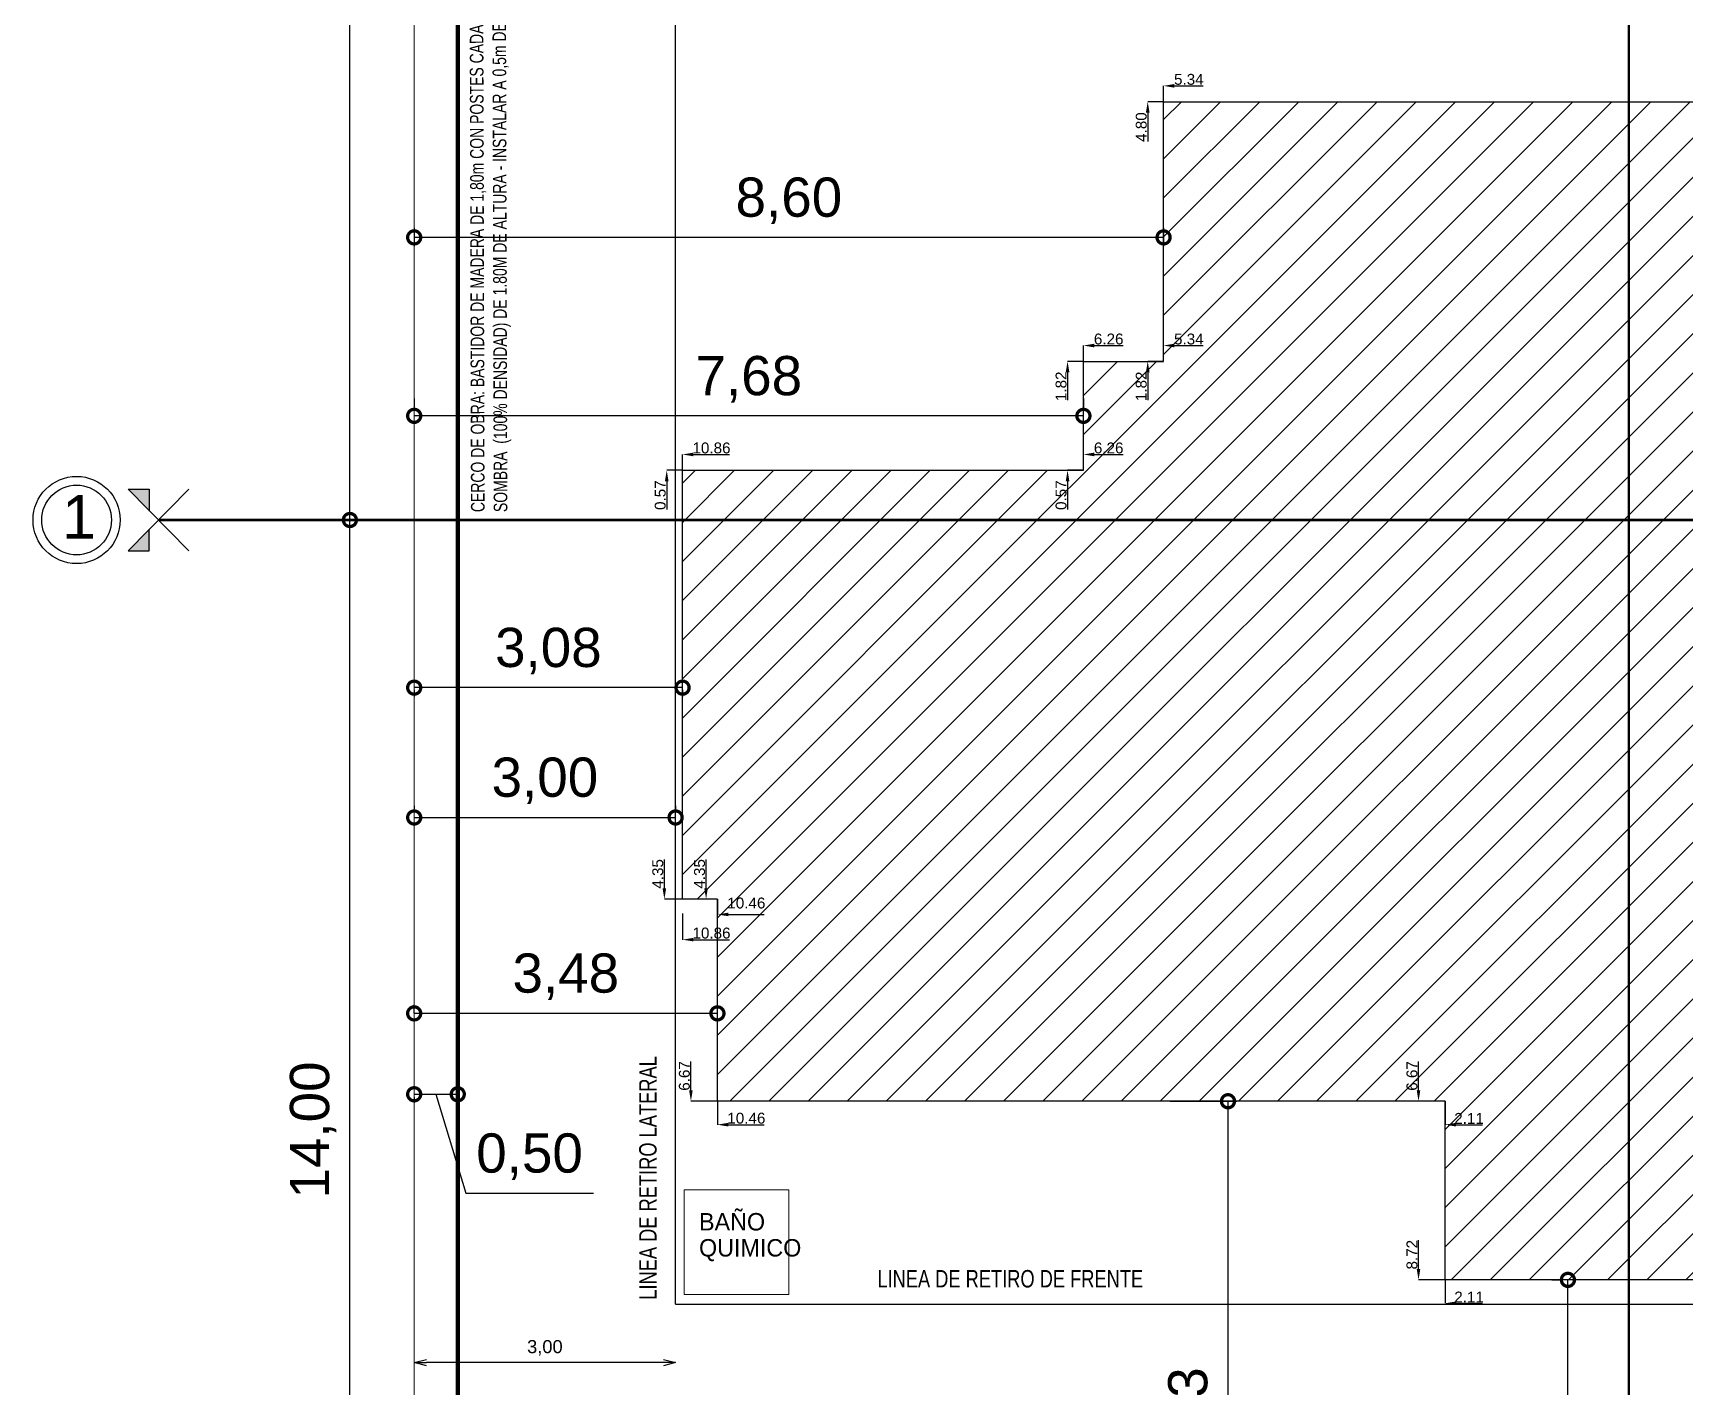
# Model space of a CAD drawing. Header units: millimetres. Extents: x 267 to 536, y -193 to 59.
# Drawn here: x 465.08 to 484.04, y -184.03 to -168.49 of the extents above; entities that cross this region are included whole.
import ezdxf

# ---------------------------------------------------------------- set-up
doc = ezdxf.new("R2010")
doc.units = ezdxf.units.MM
doc.header["$LTSCALE"] = 20
for name, pattern in [('BORDER2', [0.875, 0.25, -0.125, 0.25, -0.125, 0, -0.125]), ('CENTRO', [50.8, 31.75, -6.35, 6.35, -6.35]), ('DASHDOT', [25.4, 12.7, -6.35, 0, -6.35]), ('DASHED2', [9.525, 6.35, -3.175])]:
    doc.linetypes.add(name, pattern=pattern)
for name, color, linetype in [('-lote y retiros', 1, 'Continuous'), ('0-TEXTO', 4, 'Continuous'), ('005', 240, 'Continuous'), ('005COTAS PARCIALES 240', 240, 'Continuous'), ('005TEXTO220', 220, 'Continuous'), ('01', 1, 'Continuous'), ('02AGUA FRIA170', 170, 'Continuous'), ('04', 4, 'Continuous'), ('B-REFERENCIAS', 1, 'Continuous'), ('ejes divisorios', 3, 'DASHDOT')]:
    doc.layers.add(name, color=color, linetype=linetype)
for name, color, linetype, lineweight in [('0-COTAS', 11, 'Continuous', 15), ('02', 2, 'Continuous', 15), ('03', 3, 'Continuous', 30)]:
    doc.layers.add(name, color=color, linetype=linetype, lineweight=lineweight)
doc.layers.add('new', color=7, linetype='Continuous', true_color=0xf50000)
doc.styles.add('Arial', font='arial.ttf', dxfattribs={"height": 0.15})
doc.styles.add('BOOK', font='BKANT.TTF')
doc.styles.add('DESLOC', font='arial.ttf', dxfattribs={"width": 0.75})
doc.styles.add('Soledad', font='swissl.ttf')
doc.styles.get("Standard").update_dxf_attribs({"font": 'arial.ttf'})
doc.styles.add('SWIS', font='swisscl.ttf')
doc.dimstyles.new('CotaNº1', dxfattribs={"dimtxt": 0.15, "dimasz": 0.14, "dimexe": 0, "dimexo": 0.5, "dimgap": 0.08, "dimtad": 1, "dimzin": 4, "dimtxsty": 'Arial', "dimblk": 'OPEN30', "dimcen": 0.3, "dimse1": 1, "dimse2": 1, "dimaunit": 1, "dimazin": 0, "dimtfac": 1, "dimtmove": 0, "dimatfit": 2, "dimfxl": 1, "dimarcsym": 0})
doc.dimstyles.new('COTAS PARCIALES 196', dxfattribs={"dimtxt": 0.125, "dimasz": 0.125, "dimexe": 0, "dimexo": 0, "dimgap": 0.01, "dimtad": 1, "dimjust": 2, "dimzin": 1, "dimdsep": 46, "dimtxsty": 'Soledad', "dimcen": 2.5, "dimse1": 1, "dimsd1": 1, "dimclrd": 256, "dimclre": 256, "dimclrt": 256, "dimazin": 0, "dimtfac": 1, "dimtmove": 0, "dimatfit": 2, "dimldrblk": 'OPEN90', "dimfxl": 0.3, "dimfxlon": 1, "dimlwd": -1, "dimlwe": -1, "dimarcsym": 0})
doc.dimstyles.new('H', dxfattribs={"dimtxt": 0.45, "dimasz": 0.3, "dimexe": 0.1, "dimexo": 0.2, "dimgap": 0.15, "dimtad": 1, "dimzin": 0, "dimtxsty": 'Standard', "dimblk": 'DOTSMALL', "dimcen": 0, "dimclrd": 256, "dimclre": 256, "dimaunit": 1, "dimadec": 3, "dimazin": 0, "dimtfac": 1, "dimtofl": 0, "dimtmove": 1, "dimatfit": 2, "dimldrblk": 'DOTSMALL', "dimfxl": 0.18, "dimtolj": 1, "dimtzin": 0, "dimlwd": -1, "dimlwe": -1, "dimarcsym": 2})

# ---------------------------------------------------------------- blocks, each defined once
blk = doc.blocks.new('_Open30')
at = {"color": 0, "linetype": 'ByBlock', "lineweight": -2}
for p, q in [((-1, 0.27), (0, 0)), ((0, 0), (-1, -0.27)), ((0, 0), (-1, 0))]:
    blk.add_line(p, q, dxfattribs=at)
blk = doc.blocks.new('*D192')
at = {"layer": '0-COTAS', "color": 0, "lineweight": -2, "transparency": 16777216}
blk.add_line((472.312, -183.75), (469.592, -183.75), dxfattribs=at)
at = {"layer": 'Defpoints', "color": 0, "transparency": 16777216}
for p in [(469.452, -173.995), (472.452, -173.995), (469.452, -183.75)]:
    blk.add_point(p, dxfattribs=at)
at = {"layer": '0-COTAS', "color": 0, "lineweight": -2, "transparency": 16777216, "xscale": 0.14, "yscale": 0.14, "zscale": 0.14, "rotation": 180}
blk.add_blockref('_Open30', (469.452, -183.75), dxfattribs=at)
at = {"layer": '0-COTAS', "color": 0, "lineweight": -2, "transparency": 16777216, "xscale": 0.14, "yscale": 0.14, "zscale": 0.14}
blk.add_blockref('_Open30', (472.452, -183.75), dxfattribs=at)
at = {"layer": '0-COTAS', "color": 0, "transparency": 16777216, "insert": (470.952, -183.58), "char_height": 0.15, "attachment_point": 5, "style": 'Arial'}
blk.add_mtext('3,00', dxfattribs=at)
blk = doc.blocks.new('_DotSmall')
at = {"color": 0, "linetype": 'ByBlock', "const_width": 0.5}
blk.add_lwpolyline([(-0.0625, 0, 1), (0.0625, 0, 1)], format="xyb", close=True, dxfattribs=at)
blk = doc.blocks.new('*D194')
at = {"layer": 'Defpoints', "color": 0, "transparency": 16777216}
for p in [(480.603, -183.08), (480.603, -188.08), (484.543, -188.08)]:
    blk.add_point(p, dxfattribs=at)
at = {"layer": 'new', "linetype": 'Continuous', "transparency": 16777216}
for p, q in [((480.803, -183.08), (484.643, -183.08)), ((484.543, -183.08), (484.543, -188.08)), ((480.803, -188.08), (484.643, -188.08))]:
    blk.add_line(p, q, dxfattribs=at)
at = {"layer": 'new', "transparency": 16777216, "xscale": 0.3, "yscale": 0.3, "zscale": 0.3}
for p, rotation in [((484.543, -183.08), 90), ((484.543, -188.08), 270)]:
    blk.add_blockref('_DotSmall', p, dxfattribs=dict(at, rotation=rotation))
at = {"layer": 'new', "color": 0, "transparency": 16777216, "insert": (484.122, -185.58), "char_height": 0.45, "attachment_point": 5, "rotation": 90}
blk.add_mtext('\\A1;5,00', dxfattribs=at)
blk = doc.blocks.new('ejes de replanteo')
at = {"layer": '02AGUA FRIA170'}
h = blk.add_hatch(color=256, dxfattribs=at)
h.dxf.hatch_style = 1
h.paths.add_polyline_path([(3.3, 18.869), (3.55, 18.619), (3.55, 18.869)])
h = blk.add_hatch(color=256, dxfattribs=at)
h.dxf.hatch_style = 1
h.paths.add_polyline_path([(3.3, 18.162), (3.55, 18.162), (3.55, 18.412)])
for p, q in [((3.997, 18.162), (3.3, 18.869)), ((3.3, 18.162), (3.997, 18.869)), ((3.3, 18.869), (3.54, 18.869)), ((3.54, 18.869), (3.54, 18.619)), ((3.54, 18.162), (3.54, 18.412)), ((3.3, 18.162), (3.54, 18.162))]:
    blk.add_line(p, q, dxfattribs=at)
at = {"layer": '02AGUA FRIA170', "linetype": 'BORDER2', "const_width": 0.03}
for points in [[(20.521, 38.897), (20.521, 3.794)], [(3.648, 18.516), (29.198, 18.516)]]:
    blk.add_lwpolyline(points, dxfattribs=at)
at = {"layer": '02AGUA FRIA170'}
for radius in [0.5, 0.4]:
    blk.add_circle((2.708, 18.516), radius, dxfattribs=at)
at = {"layer": '02AGUA FRIA170', "style": 'Arial'}
blk.add_text('1', height=0.5, dxfattribs=at).set_placement((2.541, 18.302))
blk = doc.blocks.new('*D255')
at = {"layer": 'Defpoints', "color": 0, "transparency": 16777216}
for p in [(469.452, -180.505), (469.952, -180.505), (469.952, -180.67)]:
    blk.add_point(p, dxfattribs=at)
at = {"layer": 'new', "linetype": 'Continuous', "transparency": 16777216}
for p, q in [((469.452, -180.67), (469.952, -180.67)), ((469.452, -180.705), (469.452, -180.77)), ((469.702, -180.67), (470.043, -181.806)), ((469.952, -180.705), (469.952, -180.77)), ((470.043, -181.806), (471.51, -181.806))]:
    blk.add_line(p, q, dxfattribs=at)
at = {"layer": 'new', "transparency": 16777216, "xscale": 0.3, "yscale": 0.3, "zscale": 0.3, "rotation": 180}
blk.add_blockref('_DotSmall', (469.452, -180.67), dxfattribs=at)
at = {"layer": 'new', "transparency": 16777216, "xscale": 0.3, "yscale": 0.3, "zscale": 0.3}
blk.add_blockref('_DotSmall', (469.952, -180.67), dxfattribs=at)
at = {"layer": 'new', "color": 0, "transparency": 16777216, "insert": (470.776, -181.386), "char_height": 0.45, "attachment_point": 5}
blk.add_mtext('\\A1;0,50', dxfattribs=at)
blk = doc.blocks.new('*D259')
at = {"layer": '005', "transparency": 16777216}
for p, q in [((478.052, -169.28), (478.052, -169.098)), ((478.177, -169.098), (478.507, -169.098))]:
    blk.add_line(p, q, dxfattribs=at)
blk.add_solid([(478.177, -169.077), (478.177, -169.119), (478.052, -169.098)], dxfattribs=at)
at = {"layer": 'Defpoints', "color": 0, "transparency": 16777216}
for p in [(478.052, -169.098), (478.052, -169.28), (483.392, -174.08)]:
    blk.add_point(p, dxfattribs=at)
at = {"layer": '005', "transparency": 16777216, "insert": (478.342, -169.024), "char_height": 0.125, "attachment_point": 5, "style": 'Soledad'}
blk.add_mtext('5.34', dxfattribs=at)
blk = doc.blocks.new('_Open90')
at = {"color": 0, "linetype": 'ByBlock', "lineweight": -2}
for p, q in [((0, 0), (-1, 0)), ((-0.5, 0.5), (0, 0)), ((0, 0), (-0.5, -0.5))]:
    blk.add_line(p, q, dxfattribs=at)
blk = doc.blocks.new('*D260')
at = {"layer": '005', "transparency": 16777216}
for p, q in [((478.052, -169.28), (477.87, -169.28)), ((477.87, -169.405), (477.87, -169.736))]:
    blk.add_line(p, q, dxfattribs=at)
blk.add_solid([(477.849, -169.405), (477.891, -169.405), (477.87, -169.28)], dxfattribs=at)
at = {"layer": 'Defpoints', "color": 0, "transparency": 16777216}
for p in [(477.87, -169.28), (478.052, -169.28), (483.392, -174.08)]:
    blk.add_point(p, dxfattribs=at)
at = {"layer": '005', "transparency": 16777216, "insert": (477.796, -169.571), "char_height": 0.125, "attachment_point": 5, "rotation": 90, "style": 'Soledad'}
blk.add_mtext('4.80', dxfattribs=at)
blk = doc.blocks.new('*D261')
at = {"layer": '005', "transparency": 16777216}
for p, q in [((478.052, -172.26), (478.052, -172.078)), ((478.177, -172.078), (478.507, -172.078))]:
    blk.add_line(p, q, dxfattribs=at)
blk.add_solid([(478.177, -172.057), (478.177, -172.099), (478.052, -172.078)], dxfattribs=at)
at = {"layer": 'Defpoints', "color": 0, "transparency": 16777216}
for p in [(478.052, -172.078), (478.052, -172.26), (483.392, -174.08)]:
    blk.add_point(p, dxfattribs=at)
at = {"layer": '005', "transparency": 16777216, "insert": (478.342, -172.004), "char_height": 0.125, "attachment_point": 5, "style": 'Soledad'}
blk.add_mtext('5.34', dxfattribs=at)
blk = doc.blocks.new('*D262')
at = {"layer": '005', "transparency": 16777216}
for p, q in [((478.052, -172.26), (477.87, -172.26)), ((477.87, -172.385), (477.87, -172.706))]:
    blk.add_line(p, q, dxfattribs=at)
blk.add_solid([(477.849, -172.385), (477.891, -172.385), (477.87, -172.26)], dxfattribs=at)
at = {"layer": 'Defpoints', "color": 0, "transparency": 16777216}
for p in [(477.87, -172.26), (478.052, -172.26), (483.392, -174.08)]:
    blk.add_point(p, dxfattribs=at)
at = {"layer": '005', "transparency": 16777216, "insert": (477.796, -172.546), "char_height": 0.125, "attachment_point": 5, "rotation": 90, "style": 'Soledad'}
blk.add_mtext('1.82', dxfattribs=at)
blk = doc.blocks.new('*D263')
at = {"layer": '005', "transparency": 16777216}
for p, q in [((477.132, -172.26), (477.132, -172.078)), ((477.257, -172.078), (477.587, -172.078))]:
    blk.add_line(p, q, dxfattribs=at)
blk.add_solid([(477.257, -172.057), (477.257, -172.099), (477.132, -172.078)], dxfattribs=at)
at = {"layer": 'Defpoints', "color": 0, "transparency": 16777216}
for p in [(477.132, -172.078), (477.132, -172.26), (483.392, -174.08)]:
    blk.add_point(p, dxfattribs=at)
at = {"layer": '005', "transparency": 16777216, "insert": (477.422, -172.004), "char_height": 0.125, "attachment_point": 5, "style": 'Soledad'}
blk.add_mtext('6.26', dxfattribs=at)
blk = doc.blocks.new('*D264')
at = {"layer": '005', "transparency": 16777216}
for p, q in [((477.132, -172.26), (476.95, -172.26)), ((476.95, -172.385), (476.95, -172.706))]:
    blk.add_line(p, q, dxfattribs=at)
blk.add_solid([(476.929, -172.385), (476.971, -172.385), (476.95, -172.26)], dxfattribs=at)
at = {"layer": 'Defpoints', "color": 0, "transparency": 16777216}
for p in [(476.95, -172.26), (477.132, -172.26), (483.392, -174.08)]:
    blk.add_point(p, dxfattribs=at)
at = {"layer": '005', "transparency": 16777216, "insert": (476.876, -172.546), "char_height": 0.125, "attachment_point": 5, "rotation": 90, "style": 'Soledad'}
blk.add_mtext('1.82', dxfattribs=at)
blk = doc.blocks.new('*D265')
at = {"layer": '005', "transparency": 16777216}
for p, q in [((477.132, -173.51), (477.132, -173.328)), ((477.257, -173.328), (477.587, -173.328))]:
    blk.add_line(p, q, dxfattribs=at)
blk.add_solid([(477.257, -173.307), (477.257, -173.349), (477.132, -173.328)], dxfattribs=at)
at = {"layer": 'Defpoints', "color": 0, "transparency": 16777216}
for p in [(477.132, -173.328), (477.132, -173.51), (483.392, -174.08)]:
    blk.add_point(p, dxfattribs=at)
at = {"layer": '005', "transparency": 16777216, "insert": (477.422, -173.254), "char_height": 0.125, "attachment_point": 5, "style": 'Soledad'}
blk.add_mtext('6.26', dxfattribs=at)
blk = doc.blocks.new('*D266')
at = {"layer": '005', "transparency": 16777216}
for p, q in [((477.132, -173.51), (476.95, -173.51)), ((476.95, -173.635), (476.95, -173.961))]:
    blk.add_line(p, q, dxfattribs=at)
blk.add_solid([(476.929, -173.635), (476.971, -173.635), (476.95, -173.51)], dxfattribs=at)
at = {"layer": 'Defpoints', "color": 0, "transparency": 16777216}
for p in [(476.95, -173.51), (477.132, -173.51), (483.392, -174.08)]:
    blk.add_point(p, dxfattribs=at)
at = {"layer": '005', "transparency": 16777216, "insert": (476.876, -173.795), "char_height": 0.125, "attachment_point": 5, "rotation": 90, "style": 'Soledad'}
blk.add_mtext('0.57', dxfattribs=at)
blk = doc.blocks.new('*D267')
at = {"layer": '005', "transparency": 16777216}
for p, q in [((472.532, -173.51), (472.532, -173.328)), ((472.657, -173.328), (473.07, -173.328))]:
    blk.add_line(p, q, dxfattribs=at)
blk.add_solid([(472.657, -173.307), (472.657, -173.349), (472.532, -173.328)], dxfattribs=at)
at = {"layer": 'Defpoints', "color": 0, "transparency": 16777216}
for p in [(472.532, -173.328), (472.532, -173.51), (483.392, -174.08)]:
    blk.add_point(p, dxfattribs=at)
at = {"layer": '005', "transparency": 16777216, "insert": (472.864, -173.254), "char_height": 0.125, "attachment_point": 5, "style": 'Soledad'}
blk.add_mtext('10.86', dxfattribs=at)
blk = doc.blocks.new('*D268')
at = {"layer": '005', "transparency": 16777216}
for p, q in [((472.532, -173.51), (472.35, -173.51)), ((472.35, -173.635), (472.35, -173.961))]:
    blk.add_line(p, q, dxfattribs=at)
blk.add_solid([(472.329, -173.635), (472.371, -173.635), (472.35, -173.51)], dxfattribs=at)
at = {"layer": 'Defpoints', "color": 0, "transparency": 16777216}
for p in [(472.35, -173.51), (472.532, -173.51), (483.392, -174.08)]:
    blk.add_point(p, dxfattribs=at)
at = {"layer": '005', "transparency": 16777216, "insert": (472.276, -173.795), "char_height": 0.125, "attachment_point": 5, "rotation": 90, "style": 'Soledad'}
blk.add_mtext('0.57', dxfattribs=at)
blk = doc.blocks.new('*D269')
at = {"layer": '005', "transparency": 16777216}
for p, q in [((485.797, -169.059), (485.467, -169.059)), ((485.922, -169.28), (485.922, -169.059))]:
    blk.add_line(p, q, dxfattribs=at)
blk.add_solid([(485.797, -169.038), (485.797, -169.08), (485.922, -169.059)], dxfattribs=at)
at = {"layer": 'Defpoints', "color": 0, "transparency": 16777216}
for p in [(485.922, -169.059), (485.922, -169.28), (483.392, -174.08)]:
    blk.add_point(p, dxfattribs=at)
at = {"layer": '005', "transparency": 16777216, "insert": (485.632, -168.985), "char_height": 0.125, "attachment_point": 5, "style": 'Soledad'}
blk.add_mtext('2.53', dxfattribs=at)
blk = doc.blocks.new('*D270')
at = {"layer": '005', "transparency": 16777216}
for p, q in [((485.93, -169.28), (486.23, -169.28)), ((486.23, -169.405), (486.23, -169.736))]:
    blk.add_line(p, q, dxfattribs=at)
blk.add_solid([(486.209, -169.405), (486.251, -169.405), (486.23, -169.28)], dxfattribs=at)
at = {"layer": 'Defpoints', "color": 0, "transparency": 16777216}
for p in [(485.922, -169.28), (486.23, -169.28), (483.392, -174.08)]:
    blk.add_point(p, dxfattribs=at)
at = {"layer": '005', "transparency": 16777216, "insert": (486.156, -169.571), "char_height": 0.125, "attachment_point": 5, "rotation": 90, "style": 'Soledad'}
blk.add_mtext('4.80', dxfattribs=at)
blk = doc.blocks.new('*D271')
at = {"layer": '005', "transparency": 16777216}
for p, q in [((485.922, -179.688), (485.922, -179.988)), ((485.797, -179.988), (485.467, -179.988))]:
    blk.add_line(p, q, dxfattribs=at)
blk.add_solid([(485.797, -179.967), (485.797, -180.009), (485.922, -179.988)], dxfattribs=at)
at = {"layer": 'Defpoints', "color": 0, "transparency": 16777216}
for p in [(483.392, -174.08), (485.922, -179.65), (485.922, -179.988)]:
    blk.add_point(p, dxfattribs=at)
at = {"layer": '005', "transparency": 16777216, "insert": (485.632, -179.914), "char_height": 0.125, "attachment_point": 5, "style": 'Soledad'}
blk.add_mtext('2.53', dxfattribs=at)
blk = doc.blocks.new('*D272')
at = {"layer": '005', "transparency": 16777216}
for p, q in [((486.23, -179.525), (486.23, -179.195)), ((485.93, -179.65), (486.23, -179.65))]:
    blk.add_line(p, q, dxfattribs=at)
blk.add_solid([(486.209, -179.525), (486.251, -179.525), (486.23, -179.65)], dxfattribs=at)
at = {"layer": 'Defpoints', "color": 0, "transparency": 16777216}
for p in [(483.392, -174.08), (485.922, -179.65), (486.23, -179.65)]:
    blk.add_point(p, dxfattribs=at)
at = {"layer": '005', "transparency": 16777216, "insert": (486.156, -179.36), "char_height": 0.125, "attachment_point": 5, "rotation": 90, "style": 'Soledad'}
blk.add_mtext('5.57', dxfattribs=at)
blk = doc.blocks.new('*D273')
at = {"layer": '005', "transparency": 16777216}
for p, q in [((485.222, -179.688), (485.222, -179.988)), ((485.097, -179.988), (484.777, -179.988))]:
    blk.add_line(p, q, dxfattribs=at)
blk.add_solid([(485.097, -179.967), (485.097, -180.009), (485.222, -179.988)], dxfattribs=at)
at = {"layer": 'Defpoints', "color": 0, "transparency": 16777216}
for p in [(483.392, -174.08), (485.222, -179.65), (485.222, -179.988)]:
    blk.add_point(p, dxfattribs=at)
at = {"layer": '005', "transparency": 16777216, "insert": (484.937, -179.914), "char_height": 0.125, "attachment_point": 5, "style": 'Soledad'}
blk.add_mtext('1.83', dxfattribs=at)
blk = doc.blocks.new('*D274')
at = {"layer": '005', "transparency": 16777216}
for p, q in [((485.53, -179.525), (485.53, -179.195)), ((485.23, -179.65), (485.53, -179.65))]:
    blk.add_line(p, q, dxfattribs=at)
blk.add_solid([(485.509, -179.525), (485.551, -179.525), (485.53, -179.65)], dxfattribs=at)
at = {"layer": 'Defpoints', "color": 0, "transparency": 16777216}
for p in [(483.392, -174.08), (485.222, -179.65), (485.53, -179.65)]:
    blk.add_point(p, dxfattribs=at)
at = {"layer": '005', "transparency": 16777216, "insert": (485.456, -179.36), "char_height": 0.125, "attachment_point": 5, "rotation": 90, "style": 'Soledad'}
blk.add_mtext('5.57', dxfattribs=at)
blk = doc.blocks.new('*D275')
at = {"layer": '005', "transparency": 16777216}
for p, q in [((485.222, -182.838), (485.222, -183.138)), ((485.097, -183.138), (484.777, -183.138))]:
    blk.add_line(p, q, dxfattribs=at)
blk.add_solid([(485.097, -183.117), (485.097, -183.159), (485.222, -183.138)], dxfattribs=at)
at = {"layer": 'Defpoints', "color": 0, "transparency": 16777216}
for p in [(483.392, -174.08), (485.222, -182.8), (485.222, -183.138)]:
    blk.add_point(p, dxfattribs=at)
at = {"layer": '005', "transparency": 16777216, "insert": (484.937, -183.064), "char_height": 0.125, "attachment_point": 5, "style": 'Soledad'}
blk.add_mtext('1.83', dxfattribs=at)
blk = doc.blocks.new('*D276')
at = {"layer": '005', "transparency": 16777216}
for p, q in [((485.53, -182.675), (485.53, -182.346)), ((485.23, -182.8), (485.53, -182.8))]:
    blk.add_line(p, q, dxfattribs=at)
blk.add_solid([(485.509, -182.675), (485.551, -182.675), (485.53, -182.8)], dxfattribs=at)
at = {"layer": 'Defpoints', "color": 0, "transparency": 16777216}
for p in [(483.392, -174.08), (485.222, -182.8), (485.53, -182.8)]:
    blk.add_point(p, dxfattribs=at)
at = {"layer": '005', "transparency": 16777216, "insert": (485.456, -182.511), "char_height": 0.125, "attachment_point": 5, "rotation": 90, "style": 'Soledad'}
blk.add_mtext('8.72', dxfattribs=at)
blk = doc.blocks.new('*D277')
at = {"layer": '005', "transparency": 16777216}
for p, q in [((481.282, -182.8), (481.282, -183.069)), ((481.407, -183.069), (481.71, -183.069))]:
    blk.add_line(p, q, dxfattribs=at)
blk.add_solid([(481.407, -183.048), (481.407, -183.09), (481.282, -183.069)], dxfattribs=at)
at = {"layer": 'Defpoints', "color": 0, "transparency": 16777216}
for p in [(483.392, -174.08), (481.282, -182.8), (481.282, -183.069)]:
    blk.add_point(p, dxfattribs=at)
at = {"layer": '005', "transparency": 16777216, "insert": (481.558, -182.997), "char_height": 0.125, "attachment_point": 5, "style": 'Soledad'}
blk.add_mtext('2.11', dxfattribs=at)
blk = doc.blocks.new('*D278')
at = {"layer": '005', "transparency": 16777216}
for p, q in [((480.978, -182.675), (480.978, -182.346)), ((481.278, -182.8), (480.978, -182.8))]:
    blk.add_line(p, q, dxfattribs=at)
blk.add_solid([(480.957, -182.675), (480.998, -182.675), (480.978, -182.8)], dxfattribs=at)
at = {"layer": 'Defpoints', "color": 0, "transparency": 16777216}
for p in [(483.392, -174.08), (480.978, -182.8), (481.282, -182.8)]:
    blk.add_point(p, dxfattribs=at)
at = {"layer": '005', "transparency": 16777216, "insert": (480.903, -182.511), "char_height": 0.125, "attachment_point": 5, "rotation": 90, "style": 'Soledad'}
blk.add_mtext('8.72', dxfattribs=at)
blk = doc.blocks.new('*D279')
at = {"layer": '005', "transparency": 16777216}
for p, q in [((481.282, -180.75), (481.282, -181.019)), ((481.407, -181.019), (481.71, -181.019))]:
    blk.add_line(p, q, dxfattribs=at)
blk.add_solid([(481.407, -180.998), (481.407, -181.04), (481.282, -181.019)], dxfattribs=at)
at = {"layer": 'Defpoints', "color": 0, "transparency": 16777216}
for p in [(483.392, -174.08), (481.282, -180.75), (481.282, -181.019)]:
    blk.add_point(p, dxfattribs=at)
at = {"layer": '005', "transparency": 16777216, "insert": (481.558, -180.947), "char_height": 0.125, "attachment_point": 5, "style": 'Soledad'}
blk.add_mtext('2.11', dxfattribs=at)
blk = doc.blocks.new('*D280')
at = {"layer": '005', "transparency": 16777216}
for p, q in [((480.978, -180.625), (480.978, -180.295)), ((481.278, -180.75), (480.978, -180.75))]:
    blk.add_line(p, q, dxfattribs=at)
blk.add_solid([(480.957, -180.625), (480.998, -180.625), (480.978, -180.75)], dxfattribs=at)
at = {"layer": 'Defpoints', "color": 0, "transparency": 16777216}
for p in [(483.392, -174.08), (480.978, -180.75), (481.282, -180.75)]:
    blk.add_point(p, dxfattribs=at)
at = {"layer": '005', "transparency": 16777216, "insert": (480.903, -180.46), "char_height": 0.125, "attachment_point": 5, "rotation": 90, "style": 'Soledad'}
blk.add_mtext('6.67', dxfattribs=at)
blk = doc.blocks.new('*D281')
at = {"layer": '005', "transparency": 16777216}
for p, q in [((472.932, -180.75), (472.932, -181.019)), ((473.057, -181.019), (473.47, -181.019))]:
    blk.add_line(p, q, dxfattribs=at)
blk.add_solid([(473.057, -180.998), (473.057, -181.04), (472.932, -181.019)], dxfattribs=at)
at = {"layer": 'Defpoints', "color": 0, "transparency": 16777216}
for p in [(483.392, -174.08), (472.932, -180.75), (472.932, -181.019)]:
    blk.add_point(p, dxfattribs=at)
at = {"layer": '005', "transparency": 16777216, "insert": (473.264, -180.945), "char_height": 0.125, "attachment_point": 5, "style": 'Soledad'}
blk.add_mtext('10.46', dxfattribs=at)
blk = doc.blocks.new('*D282')
at = {"layer": '005', "transparency": 16777216}
for p, q in [((472.628, -180.625), (472.628, -180.295)), ((472.928, -180.75), (472.628, -180.75))]:
    blk.add_line(p, q, dxfattribs=at)
blk.add_solid([(472.607, -180.625), (472.648, -180.625), (472.628, -180.75)], dxfattribs=at)
at = {"layer": 'Defpoints', "color": 0, "transparency": 16777216}
for p in [(483.392, -174.08), (472.628, -180.75), (472.932, -180.75)]:
    blk.add_point(p, dxfattribs=at)
at = {"layer": '005', "transparency": 16777216, "insert": (472.553, -180.46), "char_height": 0.125, "attachment_point": 5, "rotation": 90, "style": 'Soledad'}
blk.add_mtext('6.67', dxfattribs=at)
blk = doc.blocks.new('*D283')
at = {"layer": '005', "transparency": 16777216}
for p, q in [((472.932, -178.43), (472.932, -178.607)), ((473.057, -178.607), (473.47, -178.607))]:
    blk.add_line(p, q, dxfattribs=at)
blk.add_solid([(473.057, -178.586), (473.057, -178.627), (472.932, -178.607)], dxfattribs=at)
at = {"layer": 'Defpoints', "color": 0, "transparency": 16777216}
for p in [(483.392, -174.08), (472.932, -178.43), (472.932, -178.607)]:
    blk.add_point(p, dxfattribs=at)
at = {"layer": '005', "transparency": 16777216, "insert": (473.264, -178.476), "char_height": 0.125, "attachment_point": 5, "style": 'Soledad'}
blk.add_mtext('10.46', dxfattribs=at)
blk = doc.blocks.new('*D284')
at = {"layer": '005', "transparency": 16777216}
for p, q in [((472.802, -178.305), (472.802, -177.976)), ((472.932, -178.43), (472.802, -178.43))]:
    blk.add_line(p, q, dxfattribs=at)
blk.add_solid([(472.781, -178.305), (472.822, -178.305), (472.802, -178.43)], dxfattribs=at)
at = {"layer": 'Defpoints', "color": 0, "transparency": 16777216}
for p in [(483.392, -174.08), (472.802, -178.43), (472.932, -178.43)]:
    blk.add_point(p, dxfattribs=at)
at = {"layer": '005', "transparency": 16777216, "insert": (472.727, -178.141), "char_height": 0.125, "attachment_point": 5, "rotation": 90, "style": 'Soledad'}
blk.add_mtext('4.35', dxfattribs=at)
blk = doc.blocks.new('*D285')
at = {"layer": '005', "transparency": 16777216}
for p, q in [((472.532, -178.596), (472.532, -178.896)), ((472.657, -178.896), (473.07, -178.896))]:
    blk.add_line(p, q, dxfattribs=at)
blk.add_solid([(472.657, -178.875), (472.657, -178.916), (472.532, -178.896)], dxfattribs=at)
at = {"layer": 'Defpoints', "color": 0, "transparency": 16777216}
for p in [(483.392, -174.08), (472.532, -178.43), (472.532, -178.896)]:
    blk.add_point(p, dxfattribs=at)
at = {"layer": '005', "transparency": 16777216, "insert": (472.864, -178.821), "char_height": 0.125, "attachment_point": 5, "style": 'Soledad'}
blk.add_mtext('10.86', dxfattribs=at)
blk = doc.blocks.new('*D286')
at = {"layer": '005', "transparency": 16777216}
for p, q in [((472.323, -178.305), (472.323, -177.976)), ((472.532, -178.43), (472.323, -178.43))]:
    blk.add_line(p, q, dxfattribs=at)
blk.add_solid([(472.302, -178.305), (472.344, -178.305), (472.323, -178.43)], dxfattribs=at)
at = {"layer": 'Defpoints', "color": 0, "transparency": 16777216}
for p in [(483.392, -174.08), (472.323, -178.43), (472.532, -178.43)]:
    blk.add_point(p, dxfattribs=at)
at = {"layer": '005', "transparency": 16777216, "insert": (472.248, -178.141), "char_height": 0.125, "attachment_point": 5, "rotation": 90, "style": 'Soledad'}
blk.add_mtext('4.35', dxfattribs=at)
blk = doc.blocks.new('*D289')
at = {"layer": 'Defpoints', "color": 0, "transparency": 16777216}
for p in [(469.452, -170.527), (478.052, -170.527), (469.452, -170.837)]:
    blk.add_point(p, dxfattribs=at)
at = {"layer": 'new', "linetype": 'Continuous', "transparency": 16777216}
for p, q in [((469.452, -170.727), (469.452, -170.937)), ((478.052, -170.727), (478.052, -170.937)), ((478.052, -170.837), (469.452, -170.837))]:
    blk.add_line(p, q, dxfattribs=at)
at = {"layer": 'new', "transparency": 16777216, "xscale": 0.3, "yscale": 0.3, "zscale": 0.3, "rotation": 180}
blk.add_blockref('_DotSmall', (469.452, -170.837), dxfattribs=at)
at = {"layer": 'new', "transparency": 16777216, "xscale": 0.3, "yscale": 0.3, "zscale": 0.3}
blk.add_blockref('_DotSmall', (478.052, -170.837), dxfattribs=at)
at = {"layer": 'new', "color": 0, "transparency": 16777216, "insert": (473.752, -170.417), "char_height": 0.45, "attachment_point": 5}
blk.add_mtext('\\A1;8,60', dxfattribs=at)
blk = doc.blocks.new('*D290')
at = {"layer": 'Defpoints', "color": 0, "transparency": 16777216}
for p in [(469.452, -172.885), (469.452, -172.885), (477.132, -172.885)]:
    blk.add_point(p, dxfattribs=at)
at = {"layer": 'new', "linetype": 'Continuous', "transparency": 16777216}
for p, q in [((469.452, -172.685), (469.452, -172.785)), ((477.132, -172.685), (477.132, -172.785)), ((477.132, -172.885), (469.452, -172.885))]:
    blk.add_line(p, q, dxfattribs=at)
at = {"layer": 'new', "transparency": 16777216, "xscale": 0.3, "yscale": 0.3, "zscale": 0.3, "rotation": 180}
blk.add_blockref('_DotSmall', (469.452, -172.885), dxfattribs=at)
at = {"layer": 'new', "transparency": 16777216, "xscale": 0.3, "yscale": 0.3, "zscale": 0.3}
blk.add_blockref('_DotSmall', (477.132, -172.885), dxfattribs=at)
at = {"layer": 'new', "color": 0, "transparency": 16777216, "insert": (473.292, -172.465), "char_height": 0.45, "attachment_point": 5}
blk.add_mtext('\\A1;7,68', dxfattribs=at)
blk = doc.blocks.new('*D291')
at = {"layer": 'Defpoints', "color": 0, "transparency": 16777216}
for p in [(469.452, -175.83), (472.532, -175.83), (469.452, -176.004)]:
    blk.add_point(p, dxfattribs=at)
at = {"layer": 'new', "linetype": 'Continuous', "transparency": 16777216}
for p, q in [((472.532, -176.004), (469.452, -176.004)), ((469.452, -176.03), (469.452, -176.104)), ((472.532, -176.03), (472.532, -176.104))]:
    blk.add_line(p, q, dxfattribs=at)
at = {"layer": 'new', "transparency": 16777216, "xscale": 0.3, "yscale": 0.3, "zscale": 0.3, "rotation": 180}
blk.add_blockref('_DotSmall', (469.452, -176.004), dxfattribs=at)
at = {"layer": 'new', "transparency": 16777216, "xscale": 0.3, "yscale": 0.3, "zscale": 0.3}
blk.add_blockref('_DotSmall', (472.532, -176.004), dxfattribs=at)
at = {"layer": 'new', "color": 0, "transparency": 16777216, "insert": (470.992, -175.584), "char_height": 0.45, "attachment_point": 5}
blk.add_mtext('\\A1;3,08', dxfattribs=at)
blk = doc.blocks.new('*D292')
at = {"layer": 'Defpoints', "color": 0, "transparency": 16777216}
for p in [(469.452, -179.742), (469.452, -179.941), (472.932, -179.941)]:
    blk.add_point(p, dxfattribs=at)
at = {"layer": 'new', "linetype": 'Continuous', "transparency": 16777216}
for p, q in [((469.452, -179.741), (469.452, -179.642)), ((472.932, -179.741), (472.932, -179.642)), ((472.932, -179.742), (469.452, -179.742))]:
    blk.add_line(p, q, dxfattribs=at)
at = {"layer": 'new', "transparency": 16777216, "xscale": 0.3, "yscale": 0.3, "zscale": 0.3, "rotation": 180}
blk.add_blockref('_DotSmall', (469.452, -179.742), dxfattribs=at)
at = {"layer": 'new', "transparency": 16777216, "xscale": 0.3, "yscale": 0.3, "zscale": 0.3}
blk.add_blockref('_DotSmall', (472.932, -179.742), dxfattribs=at)
at = {"layer": 'new', "color": 0, "transparency": 16777216, "insert": (471.192, -179.321), "char_height": 0.45, "attachment_point": 5}
blk.add_mtext('\\A1;3,48', dxfattribs=at)
blk = doc.blocks.new('*D293')
at = {"layer": 'Defpoints', "color": 0, "transparency": 16777216}
for p in [(482.692, -182.8), (482.708, -182.8), (482.708, -188.08)]:
    blk.add_point(p, dxfattribs=at)
at = {"layer": 'new', "linetype": 'Continuous', "transparency": 16777216}
for p, q in [((482.508, -182.8), (482.592, -182.8)), ((482.692, -188.08), (482.692, -182.8)), ((482.508, -188.08), (482.592, -188.08))]:
    blk.add_line(p, q, dxfattribs=at)
at = {"layer": 'new', "transparency": 16777216, "xscale": 0.3, "yscale": 0.3, "zscale": 0.3}
for p, rotation in [((482.692, -182.8), 90), ((482.692, -188.08), 270)]:
    blk.add_blockref('_DotSmall', p, dxfattribs=dict(at, rotation=rotation))
at = {"layer": 'new', "color": 0, "transparency": 16777216, "insert": (482.271, -185.44), "char_height": 0.45, "attachment_point": 5, "rotation": 90}
blk.add_mtext('\\A1;5,28', dxfattribs=at)
blk = doc.blocks.new('*D294')
at = {"layer": 'Defpoints', "color": 0, "transparency": 16777216}
for p in [(477.927, -180.75), (477.927, -188.08), (478.791, -188.08)]:
    blk.add_point(p, dxfattribs=at)
at = {"layer": 'new', "linetype": 'Continuous', "transparency": 16777216}
for p, q in [((478.127, -180.75), (478.891, -180.75)), ((478.791, -180.75), (478.791, -188.08)), ((478.127, -188.08), (478.891, -188.08))]:
    blk.add_line(p, q, dxfattribs=at)
at = {"layer": 'new', "transparency": 16777216, "xscale": 0.3, "yscale": 0.3, "zscale": 0.3}
for p, rotation in [((478.791, -180.75), 90), ((478.791, -188.08), 270)]:
    blk.add_blockref('_DotSmall', p, dxfattribs=dict(at, rotation=rotation))
at = {"layer": 'new', "color": 0, "transparency": 16777216, "insert": (478.371, -184.415), "char_height": 0.45, "attachment_point": 5, "rotation": 90}
blk.add_mtext('\\A1;7,33', dxfattribs=at)
blk = doc.blocks.new('*D296')
at = {"layer": 'Defpoints', "color": 0, "transparency": 16777216}
for p in [(469.452, -177.561), (472.452, -177.494), (472.452, -177.561)]:
    blk.add_point(p, dxfattribs=at)
at = {"layer": 'new', "linetype": 'Continuous', "transparency": 16777216}
for p, q in [((469.452, -177.361), (469.452, -177.394)), ((472.452, -177.361), (472.452, -177.394)), ((469.452, -177.494), (472.452, -177.494))]:
    blk.add_line(p, q, dxfattribs=at)
at = {"layer": 'new', "transparency": 16777216, "xscale": 0.3, "yscale": 0.3, "zscale": 0.3, "rotation": 180}
blk.add_blockref('_DotSmall', (469.452, -177.494), dxfattribs=at)
at = {"layer": 'new', "transparency": 16777216, "xscale": 0.3, "yscale": 0.3, "zscale": 0.3}
blk.add_blockref('_DotSmall', (472.452, -177.494), dxfattribs=at)
at = {"layer": 'new', "color": 0, "transparency": 16777216, "insert": (470.952, -177.073), "char_height": 0.45, "attachment_point": 5}
blk.add_mtext('\\A1;3,00', dxfattribs=at)
blk = doc.blocks.new('*D299')
at = {"layer": 'Defpoints', "color": 0, "transparency": 16777216}
for p in [(468.714, -174.08), (469.452, -174.08), (469.452, -188.08)]:
    blk.add_point(p, dxfattribs=at)
at = {"layer": 'new', "linetype": 'Continuous', "transparency": 16777216}
for p, q in [((469.252, -174.08), (468.614, -174.08)), ((468.714, -188.08), (468.714, -174.08)), ((469.252, -188.08), (468.614, -188.08))]:
    blk.add_line(p, q, dxfattribs=at)
at = {"layer": 'new', "transparency": 16777216, "xscale": 0.3, "yscale": 0.3, "zscale": 0.3}
for p, rotation in [((468.714, -174.08), 90), ((468.714, -188.08), 270)]:
    blk.add_blockref('_DotSmall', p, dxfattribs=dict(at, rotation=rotation))
at = {"layer": 'new', "color": 0, "transparency": 16777216, "insert": (468.293, -181.08), "char_height": 0.45, "attachment_point": 5, "rotation": 90}
blk.add_mtext('\\A1;14,00', dxfattribs=at)
blk = doc.blocks.new('*D300')
at = {"layer": 'Defpoints', "color": 0, "transparency": 16777216}
for p in [(468.714, -152.95), (469.452, -152.95), (469.452, -174.08)]:
    blk.add_point(p, dxfattribs=at)
at = {"layer": 'new', "linetype": 'Continuous', "transparency": 16777216}
for p, q in [((469.252, -152.95), (468.614, -152.95)), ((468.714, -174.08), (468.714, -152.95)), ((469.252, -174.08), (468.614, -174.08))]:
    blk.add_line(p, q, dxfattribs=at)
at = {"layer": 'new', "transparency": 16777216, "xscale": 0.3, "yscale": 0.3, "zscale": 0.3}
for p, rotation in [((468.714, -152.95), 90), ((468.714, -174.08), 270)]:
    blk.add_blockref('_DotSmall', p, dxfattribs=dict(at, rotation=rotation))
at = {"layer": 'new', "color": 0, "transparency": 16777216, "insert": (468.293, -163.515), "char_height": 0.45, "attachment_point": 5, "rotation": 90}
blk.add_mtext('\\A1;21,13', dxfattribs=at)
blk = doc.blocks.new('*D304')
at = {"layer": '005', "transparency": 16777216}
for p, q in [((476.62, -158.029), (476.62, -157.729)), ((476.745, -157.729), (477.075, -157.729))]:
    blk.add_line(p, q, dxfattribs=at)
blk.add_solid([(476.745, -157.708), (476.745, -157.75), (476.62, -157.729)], dxfattribs=at)
at = {"layer": 'Defpoints', "color": 0, "transparency": 16777216}
for p in [(476.62, -157.729), (476.62, -158.3), (483.392, -174.08)]:
    blk.add_point(p, dxfattribs=at)
at = {"layer": '005', "transparency": 16777216, "insert": (476.91, -157.655), "char_height": 0.125, "attachment_point": 5, "style": 'Soledad'}
blk.add_mtext('6.77', dxfattribs=at)
blk = doc.blocks.new('*D305')
at = {"layer": '005', "transparency": 16777216}
for p, q in [((476.206, -158.3), (475.906, -158.3)), ((475.906, -158.425), (475.906, -158.839))]:
    blk.add_line(p, q, dxfattribs=at)
blk.add_solid([(475.885, -158.425), (475.927, -158.425), (475.906, -158.3)], dxfattribs=at)
at = {"layer": 'Defpoints', "color": 0, "transparency": 16777216}
for p in [(475.906, -158.3), (476.62, -158.3), (483.392, -174.08)]:
    blk.add_point(p, dxfattribs=at)
at = {"layer": '005', "transparency": 16777216, "insert": (475.832, -158.632), "char_height": 0.125, "attachment_point": 5, "rotation": 90, "style": 'Soledad'}
blk.add_mtext('15.78', dxfattribs=at)

msp = doc.modelspace()

# ---------------------------------------------------------------- hatches: boundary and pattern name
at = {"layer": '005COTAS PARCIALES 240'}
h = msp.add_hatch(dxfattribs=at)
h.set_pattern_fill('LINE', color=256, scale=0.1, angle=45)
h.set_pattern_definition([(45, (0, -25.20558), (-0.2245064, 0.2245064), [])])
h.paths.add_polyline_path([(481.282, -180.75), (472.932, -180.75), (472.932, -178.43), (472.532, -178.43), (472.532, -173.51), (477.132, -173.51), (477.132, -172.26), (478.052, -172.26), (478.052, -169.28), (485.922, -169.28), (485.922, -179.65), (485.222, -179.65), (485.222, -182.8), (481.282, -182.8)])

# ---------------------------------------------------------------- linework, layer by layer
at = {"layer": '-lote y retiros', "linetype": 'CENTRO', "ltscale": 0.01, "const_width": 0.01}
msp.add_lwpolyline([(490.392, -188.08), (490.392, -152.95), (469.452, -152.95), (469.452, -188.08)], close=True, dxfattribs=at)
at = {"layer": '01'}
msp.add_lwpolyline([(481.282, -180.75), (472.932, -180.75), (472.932, -178.43), (472.532, -178.43), (472.532, -173.51), (477.132, -173.51), (477.132, -172.26), (478.052, -172.26), (478.052, -169.28), (485.922, -169.28), (485.922, -179.65), (485.222, -179.65), (485.222, -182.8), (481.282, -182.8)], close=True, dxfattribs=at)
at = {"layer": '02'}
msp.add_lwpolyline([(473.751, -181.767), (473.751, -182.967), (472.551, -182.967), (472.551, -181.767)], close=True, dxfattribs=at)
at = {"layer": '03', "const_width": 0.05}
msp.add_lwpolyline([(489.892, -186.58), (489.892, -153.45), (469.952, -153.45), (469.952, -186.58)], close=True, dxfattribs=at)
at = {"layer": 'ejes divisorios', "color": 240, "linetype": 'DASHED2', "true_color": 0xed1f24}
for q in [(472.452, -155.95), (487.392, -183.08)]:
    msp.add_line((472.452, -183.08), q, dxfattribs=at)

# ---------------------------------------------------------------- block references
at = {"layer": '04'}
msp.add_blockref('ejes de replanteo', (462.87, -192.596), dxfattribs=at)

# ---------------------------------------------------------------- texts
at = {"layer": '0-TEXTO', "insert": (472.034, -183.688), "char_height": 0.2, "attachment_point": 1, "rotation": 90, "style": 'DESLOC'}
msp.add_mtext_dynamic_manual_height_columns('\\pi0.66043;LINEA DE RETIRO LATERAL', width=3.78671, gutter_width=1.5, heights=[0.658], dxfattribs=at)
at = {"layer": '0-TEXTO', "insert": (474.233, -182.687), "char_height": 0.2, "attachment_point": 1, "style": 'DESLOC'}
msp.add_mtext_dynamic_manual_height_columns('\\pi0.53443;LINEA DE RETIRO DE FRENTE', width=3.78671, gutter_width=1.5, heights=[0.658], dxfattribs=at)
at = {"layer": '005TEXTO220', "style": 'BOOK'}
for s, p in [('BAÑO', (472.721, -182.233)), ('QUIMICO', (472.721, -182.532))]:
    msp.add_text(s, height=0.2, dxfattribs=at).set_placement(p)
at = {"layer": 'B-REFERENCIAS', "insert": (470.104, -173.99), "char_height": 0.156435, "width": 12.6905, "attachment_point": 1, "rotation": 90.1495, "style": 'SWIS'}
msp.add_mtext('\\A1;CERCO DE OBRA: BASTIDOR DE MADERA DE 1,80m CON POSTES CADA 3 m, CON 1 REFUERZO VERTICAL Y 2 HORIZONTALES EN TODO EL PERIMETRO + MEDIA SOMBRA  (100% DENSIDAD) DE 1.80M DE ALTURA - INSTALAR A 0,5m DE EJE MEDIANERO', dxfattribs=at)

# ---------------------------------------------------------------- dimensions: what is measured, and where the dimension line sits
at = {"layer": '0-COTAS'}
dim = msp.add_linear_dim(base=(469.452, -183.75), p1=(472.452, -173.995), p2=(469.452, -173.995), dimstyle='CotaNº1', dxfattribs=at)
dim.commit()
dim.dimension.update_dxf_attribs({"geometry": '*D192', "text_midpoint": (470.952, -183.58)})
at = {"layer": '005'}
for base, p2, picture, middle in [((476.62, -157.729), (476.62, -158.3), '*D304', (476.91, -157.655)), ((485.922, -169.059), (485.922, -169.28), '*D269', (485.632, -168.985)), ((478.052, -169.098), (478.052, -169.28), '*D259', (478.342, -169.024)), ((477.132, -172.078), (477.132, -172.26), '*D263', (477.422, -172.004)), ((478.052, -172.078), (478.052, -172.26), '*D261', (478.342, -172.004)), ((472.532, -173.328), (472.532, -173.51), '*D267', (472.864, -173.254)), ((477.132, -173.328), (477.132, -173.51), '*D265', (477.422, -173.254)), ((472.532, -178.896), (472.532, -178.43), '*D285', (472.864, -178.821)), ((472.932, -181.019), (472.932, -180.75), '*D281', (473.264, -180.945)), ((472.932, -178.607), (472.932, -178.43), '*D283', (473.264, -178.476)), ((481.282, -183.069), (481.282, -182.8), '*D277', (481.558, -182.997)), ((481.282, -181.019), (481.282, -180.75), '*D279', (481.558, -180.947)), ((485.922, -179.988), (485.922, -179.65), '*D271', (485.632, -179.914)), ((485.222, -179.988), (485.222, -179.65), '*D273', (484.937, -179.914)), ((485.222, -183.138), (485.222, -182.8), '*D275', (484.937, -183.064))]:
    dim = msp.add_linear_dim(base=base, p1=(483.392, -174.08), p2=p2, dimstyle='COTAS PARCIALES 196', dxfattribs=at)
    dim.commit()
    dim.dimension.update_dxf_attribs({"geometry": picture, "text_midpoint": middle})
for base, p2, picture, middle in [((475.906, -158.3), (476.62, -158.3), '*D305', (475.832, -158.632)), ((477.87, -169.28), (478.052, -169.28), '*D260', (477.796, -169.571)), ((486.23, -169.28), (485.922, -169.28), '*D270', (486.156, -169.571)), ((476.95, -172.26), (477.132, -172.26), '*D264', (476.876, -172.546)), ((477.87, -172.26), (478.052, -172.26), '*D262', (477.796, -172.546)), ((472.35, -173.51), (472.532, -173.51), '*D268', (472.276, -173.795)), ((476.95, -173.51), (477.132, -173.51), '*D266', (476.876, -173.795)), ((472.323, -178.43), (472.532, -178.43), '*D286', (472.248, -178.141)), ((472.628, -180.75), (472.932, -180.75), '*D282', (472.553, -180.46)), ((472.802, -178.43), (472.932, -178.43), '*D284', (472.727, -178.141)), ((480.978, -182.8), (481.282, -182.8), '*D278', (480.903, -182.511)), ((480.978, -180.75), (481.282, -180.75), '*D280', (480.903, -180.46)), ((486.23, -179.65), (485.922, -179.65), '*D272', (486.156, -179.36)), ((485.53, -179.65), (485.222, -179.65), '*D274', (485.456, -179.36)), ((485.53, -182.8), (485.222, -182.8), '*D276', (485.456, -182.511))]:
    dim = msp.add_linear_dim(base=base, p1=(483.392, -174.08), p2=p2, angle=90, dimstyle='COTAS PARCIALES 196', dxfattribs=at)
    dim.commit()
    dim.dimension.update_dxf_attribs({"geometry": picture, "text_midpoint": middle})
at = {"layer": 'new', "color": 1, "true_color": 0xfa0000}
for base, p1, p2, picture, middle in [((468.714, -152.95), (469.452, -174.08), (469.452, -152.95), '*D300', (468.293, -163.515)), ((468.714, -174.08), (469.452, -188.08), (469.452, -174.08), '*D299', (468.293, -181.08)), ((478.791, -188.08), (477.927, -180.75), (477.927, -188.08), '*D294', (478.371, -184.415)), ((482.692, -182.8), (482.708, -188.08), (482.708, -182.8), '*D293', (482.271, -185.44)), ((484.543, -188.08), (480.603, -183.08), (480.603, -188.08), '*D194', (484.122, -185.58))]:
    dim = msp.add_linear_dim(base=base, p1=p1, p2=p2, angle=90, dimstyle='H', dxfattribs=at)
    dim.commit()
    dim.dimension.update_dxf_attribs({"geometry": picture, "text_midpoint": middle})
for base, p1, p2, picture, middle in [((469.452, -170.837), (478.052, -170.527), (469.452, -170.527), '*D289', (473.752, -170.417)), ((469.452, -172.885), (477.132, -172.885), (469.452, -172.885), '*D290', (473.292, -172.465)), ((469.452, -176.004), (472.532, -175.83), (469.452, -175.83), '*D291', (470.992, -175.584)), ((472.452, -177.494), (469.452, -177.561), (472.452, -177.561), '*D296', (470.952, -177.073)), ((469.452, -179.742), (472.932, -179.941), (469.452, -179.941), '*D292', (471.192, -179.321))]:
    dim = msp.add_linear_dim(base=base, p1=p1, p2=p2, dimstyle='H', dxfattribs=at)
    dim.commit()
    dim.dimension.update_dxf_attribs({"geometry": picture, "text_midpoint": middle})
dim = msp.add_aligned_dim(p1=(469.452, -180.505), p2=(469.952, -180.505), distance=-0.165, dimstyle='H', dxfattribs=at)
dim.commit()
dim.dimension.update_dxf_attribs({"geometry": '*D255', "text_midpoint": (470.193, -181.386)})

doc.saveas('drawing.dxf')
